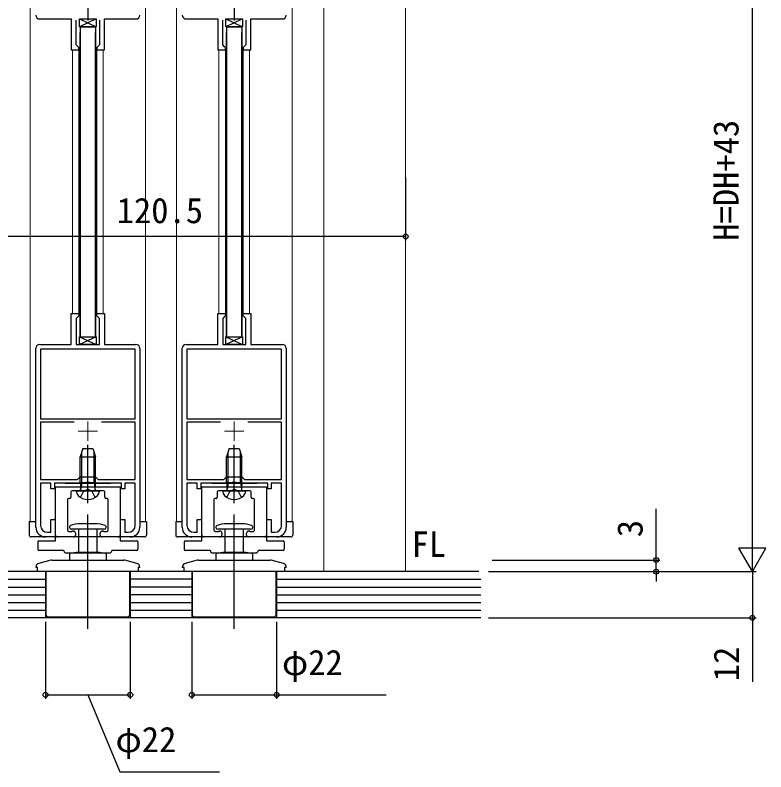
# Model space of a CAD drawing. Units: millimetres, scale not verified. Extents: x -525 to 525, y -808 to 806.
# Drawn here: x -352.3 to -157.4, y 40.1 to 236.6 of the extents above; entities that cross this region are included whole.
import ezdxf
from ezdxf.enums import TextEntityAlignment as Align

# ---------------------------------------------------------------- set-up
doc = ezdxf.new("R2010")
doc.units = ezdxf.units.MM
doc.header["$LTSCALE"] = 4
for name, color, linetype in [('0-3_YKK_11', 7, 'Continuous'), ('0-5_YKK_13', 4, 'Continuous'), ('0-7_YKK_D', 6, 'Continuous'), ('0-9_YSS_K', 3, 'Continuous')]:
    doc.layers.add(name, color=color, linetype=linetype)
doc.layers.add('0-4_YKK_12', color=5, linetype='Continuous', lineweight=18)
doc.styles.add('ＭＳ ゴシック', font='')
doc.styles.get('ＭＳ ゴシック').set_extended_font_data('MS Gothic')

msp = doc.modelspace()

# ---------------------------------------------------------------- linework, layer by layer
at = {"layer": '0-3_YKK_11'}
for p, q in [((-333.375, 240.202), (-333.375, 235.202)), ((-295.372, 240.202), (-295.372, 235.202)), ((-346.875, 103.604), (-346.875, 150.104)), ((-319.875, 150.104), (-319.875, 103.604)), ((-308.872, 103.604), (-308.872, 150.104)), ((-281.872, 150.104), (-281.872, 103.604))]:
    msp.add_line(p, q, dxfattribs=at)
for points in [[(-345.875, 235.602), (-337.675, 235.602), (-337.675, 227.602), (-335.675, 227.602), (-335.675, 228.202), (-335.875, 228.402), (-336.375, 228.902), (-336.375, 235.302)], [(-330.375, 235.302), (-330.375, 228.902), (-330.875, 228.402), (-331.075, 228.202), (-331.075, 227.602), (-329.075, 227.602), (-329.075, 235.602), (-320.875, 235.602)], [(-307.872, 235.602), (-299.672, 235.602), (-299.672, 227.602), (-297.672, 227.602), (-297.672, 228.202), (-297.872, 228.402), (-298.372, 228.902), (-298.372, 235.302)], [(-292.372, 235.302), (-292.372, 228.902), (-292.872, 228.402), (-293.072, 228.202), (-293.072, 227.602), (-291.072, 227.602), (-291.072, 235.602), (-282.872, 235.602)], [(-345.875, 151.104), (-337.675, 151.104), (-337.675, 159.104), (-335.675, 159.104), (-335.675, 158.504), (-335.875, 158.304), (-336.375, 157.804), (-336.375, 151.104), (-330.375, 151.104), (-330.375, 157.804), (-330.875, 158.304), (-331.075, 158.504), (-331.075, 159.104), (-329.075, 159.104), (-329.075, 151.104), (-320.875, 151.104)], [(-307.872, 151.104), (-299.672, 151.104), (-299.672, 159.104), (-297.672, 159.104), (-297.672, 158.504), (-297.872, 158.304), (-298.372, 157.804), (-298.372, 151.104), (-292.372, 151.104), (-292.372, 157.804), (-292.872, 158.304), (-293.072, 158.504), (-293.072, 159.104), (-291.072, 159.104), (-291.072, 151.104), (-282.872, 151.104)], [(-336.931, 130.904), (-345.675, 130.904), (-345.675, 116.004), (-336.075, 116.004), (-335.375, 116.704), (-331.375, 116.704), (-330.675, 116.004), (-321.075, 116.004), (-321.075, 130.904), (-329.818, 130.904)], [(-298.929, 130.904), (-307.672, 130.904), (-307.672, 116.004), (-298.072, 116.004), (-297.372, 116.704), (-293.372, 116.704), (-292.672, 116.004), (-283.072, 116.004), (-283.072, 130.904), (-291.816, 130.904)], [(-321.075, 104.104), (-321.075, 115.104), (-323.775, 115.104), (-323.775, 113.604), (-324.675, 113.604), (-324.675, 115.104), (-332.704, 115.104), (-332.895, 115.246), (-333.854, 115.246), (-334.045, 115.104), (-342.075, 115.104), (-342.075, 113.604), (-342.975, 113.604), (-342.975, 115.104), (-345.675, 115.104), (-345.675, 104.104)], [(-283.072, 104.104), (-283.072, 115.104), (-285.772, 115.104), (-285.772, 113.604), (-286.672, 113.604), (-286.672, 115.104), (-294.702, 115.104), (-294.893, 115.246), (-295.852, 115.246), (-296.043, 115.104), (-304.072, 115.104), (-304.072, 113.604), (-304.972, 113.604), (-304.972, 115.104), (-307.672, 115.104), (-307.672, 104.104)], [(-343.875, 102.304), (-342.975, 102.304), (-342.975, 105.604), (-341.875, 105.604), (-341.875, 101.104), (-344.375, 101.104)], [(-322.375, 101.104), (-324.875, 101.104), (-324.875, 105.604), (-323.775, 105.604), (-323.775, 102.304), (-322.875, 102.304)], [(-305.872, 102.304), (-304.972, 102.304), (-304.972, 105.604), (-303.872, 105.604), (-303.872, 101.104), (-306.372, 101.104)], [(-284.372, 101.104), (-286.872, 101.104), (-286.872, 105.604), (-285.772, 105.604), (-285.772, 102.304), (-284.872, 102.304)]]:
    msp.add_lwpolyline(points, dxfattribs=at)
for points in [[(-345.675, 131.804), (-321.075, 131.804), (-321.075, 149.904), (-345.675, 149.904)], [(-307.672, 131.804), (-283.072, 131.804), (-283.072, 149.904), (-307.672, 149.904)]]:
    msp.add_lwpolyline(points, close=True, dxfattribs=at)
for centre, radius, start, end in [((-345.875, 236.602), 1, 180.00001, 269.99999), ((-320.875, 236.602), 1, 270.00001, 359.99999), ((-307.872, 236.602), 1, 180.00001, 269.99999), ((-282.872, 236.602), 1, 270.00001, 359.99999), ((-345.875, 150.104), 1, 90, 180), ((-320.875, 150.104), 1, 0, 90), ((-307.872, 150.104), 1, 90, 180), ((-282.872, 150.104), 1, 0, 90), ((-344.375, 103.604), 2.5, 180, 270), ((-343.875, 104.104), 1.8, 180, 270), ((-322.875, 104.104), 1.8, 270, 0), ((-322.375, 103.604), 2.5, 270, 0), ((-306.372, 103.604), 2.5, 180, 270), ((-305.872, 104.104), 1.8, 180, 270), ((-284.872, 104.104), 1.8, 270, 0), ((-284.372, 103.604), 2.5, 270, 0)]:
    msp.add_arc(centre, radius, start, end, dxfattribs=at)
at = {"layer": '0-4_YKK_12', "color": 2}
for p, q in [((-348.375, 281.602), (-348.375, 105.103)), ((-318.375, 281.602), (-318.375, 105.103)), ((-310.372, 281.602), (-310.372, 105.103)), ((-280.372, 281.602), (-280.372, 105.103)), ((-272.07, 276.599), (-272.07, 92.104)), ((-250.872, 92.104), (-250.872, 276.599)), ((-335.675, 228.202), (-335.675, 158.604)), ((-331.075, 228.194), (-331.075, 158.604)), ((-297.672, 228.202), (-297.672, 158.604)), ((-293.072, 228.194), (-293.072, 158.604)), ((-337.375, 227.644), (-337.375, 159.062)), ((-329.375, 227.644), (-329.375, 159.062)), ((-299.372, 227.644), (-299.372, 159.062)), ((-291.372, 227.644), (-291.372, 159.062)), ((-333.375, 131.104), (-333.375, 126.104)), ((-295.372, 131.104), (-295.372, 126.104)), ((-335.875, 128.604), (-330.875, 128.604)), ((-297.872, 128.604), (-292.872, 128.604))]:
    msp.add_line(p, q, dxfattribs=at)
at = {"layer": '0-5_YKK_13'}
for p, q in [((-331.224, 235.602), (-335.525, 233.602)), ((-335.525, 235.602), (-331.224, 233.602)), ((-293.221, 235.602), (-297.523, 233.602)), ((-297.523, 235.602), (-293.221, 233.602)), ((-331.375, 233.602), (-335.375, 233.602)), ((-335.375, 233.602), (-335.375, 153.104)), ((-335.375, 233.602), (-331.375, 233.602)), ((-335.375, 153.104), (-335.375, 232.105)), ((-331.375, 233.602), (-331.375, 153.104)), ((-331.375, 153.104), (-331.375, 232.105)), ((-293.372, 233.602), (-297.372, 233.602)), ((-297.372, 233.602), (-297.372, 153.104)), ((-297.372, 233.602), (-293.372, 233.602)), ((-297.372, 153.104), (-297.372, 232.105)), ((-293.372, 233.602), (-293.372, 153.104)), ((-293.372, 153.104), (-293.372, 232.105)), ((-331.224, 153.104), (-335.525, 151.104)), ((-335.525, 153.104), (-331.224, 151.104)), ((-335.375, 153.104), (-331.375, 153.104)), ((-335.375, 153.104), (-331.375, 153.104)), ((-293.221, 153.104), (-297.523, 151.104)), ((-297.523, 153.104), (-293.221, 151.104)), ((-297.372, 153.104), (-293.372, 153.104)), ((-297.372, 153.104), (-293.372, 153.104)), ((-334.675, 124.104), (-335.375, 121.904)), ((-334.675, 124.104), (-332.075, 124.104)), ((-333.375, 109.843), (-333.375, 125.064)), ((-332.075, 124.104), (-331.375, 121.904)), ((-296.672, 124.104), (-297.372, 121.904)), ((-296.672, 124.104), (-294.072, 124.104)), ((-295.372, 109.843), (-295.372, 125.064)), ((-294.072, 124.104), (-293.372, 121.904)), ((-335.375, 115.204), (-335.375, 121.904)), ((-335.375, 121.904), (-331.375, 121.904)), ((-334.975, 115.204), (-334.975, 123.161)), ((-331.775, 115.204), (-331.775, 123.161)), ((-331.375, 115.204), (-331.375, 121.904)), ((-297.372, 115.204), (-297.372, 121.904)), ((-297.372, 121.904), (-293.372, 121.904)), ((-296.972, 115.204), (-296.972, 123.161)), ((-293.772, 115.204), (-293.772, 123.161)), ((-293.372, 115.204), (-293.372, 121.904)), ((-339.275, 115.104), (-327.475, 115.104)), ((-335.375, 115.204), (-331.375, 115.204)), ((-335.375, 115.204), (-335.227, 113.651)), ((-334.975, 115.204), (-335.23, 113.528)), ((-331.775, 115.204), (-331.519, 113.528)), ((-331.375, 115.204), (-331.522, 113.651)), ((-301.272, 115.104), (-289.472, 115.104)), ((-297.372, 115.204), (-293.372, 115.204)), ((-297.372, 115.204), (-297.225, 113.651)), ((-296.972, 115.204), (-297.228, 113.528)), ((-293.772, 115.204), (-293.517, 113.528)), ((-293.372, 115.204), (-293.52, 113.651)), ((-341.775, 112.104), (-341.775, 112.604)), ((-337.775, 112.804), (-337.775, 111.404)), ((-333.675, 113.104), (-337.475, 113.104)), ((-336.375, 113.104), (-330.375, 113.104)), ((-336.375, 113.104), (-336.368, 113.024)), ((-333.375, 113.404), (-333.675, 113.104)), ((-333.075, 113.104), (-333.375, 113.404)), ((-329.275, 113.104), (-333.075, 113.104)), ((-330.375, 113.104), (-330.381, 113.024)), ((-328.975, 111.404), (-328.975, 112.804)), ((-324.975, 112.604), (-324.975, 112.104)), ((-303.772, 112.104), (-303.772, 112.604)), ((-299.772, 112.804), (-299.772, 111.404)), ((-295.672, 113.104), (-299.472, 113.104)), ((-298.372, 113.104), (-292.372, 113.104)), ((-298.372, 113.104), (-298.366, 113.024)), ((-295.372, 113.404), (-295.672, 113.104)), ((-295.072, 113.104), (-295.372, 113.404)), ((-291.272, 113.104), (-295.072, 113.104)), ((-292.372, 113.104), (-292.379, 113.024)), ((-290.972, 111.404), (-290.972, 112.804)), ((-286.972, 112.604), (-286.972, 112.104)), ((-341.775, 109.604), (-341.775, 110.104)), ((-338.675, 110.804), (-338.675, 106.104)), ((-338.075, 111.104), (-338.375, 111.104)), ((-328.375, 111.104), (-328.675, 111.104)), ((-328.075, 106.104), (-328.075, 110.804)), ((-324.975, 110.104), (-324.975, 109.604)), ((-303.772, 109.604), (-303.772, 110.104)), ((-300.672, 110.804), (-300.672, 106.104)), ((-300.072, 111.104), (-300.372, 111.104)), ((-290.372, 111.104), (-290.672, 111.104)), ((-290.072, 106.104), (-290.072, 110.804)), ((-286.972, 110.104), (-286.972, 109.604)), ((-341.775, 107.104), (-341.775, 107.604)), ((-333.375, 77.254), (-333.375, 106.953)), ((-324.975, 107.604), (-324.975, 107.104)), ((-303.772, 107.104), (-303.772, 107.604)), ((-295.372, 77.254), (-295.372, 106.953)), ((-286.972, 107.604), (-286.972, 107.104)), ((-348.575, 105.103), (-346.875, 105.103)), ((-348.575, 105.103), (-348.575, 101.604)), ((-341.775, 104.604), (-341.775, 105.104)), ((-338.675, 106.104), (-338.675, 103.004)), ((-335.116, 104.504), (-335.375, 104.504)), ((-331.375, 104.504), (-335.116, 104.504)), ((-328.075, 103.004), (-328.075, 106.104)), ((-324.975, 105.104), (-324.975, 104.604)), ((-319.875, 105.103), (-318.175, 105.103)), ((-318.175, 105.103), (-318.175, 101.604)), ((-310.572, 105.103), (-308.872, 105.103)), ((-310.572, 105.103), (-310.572, 101.604)), ((-303.772, 104.604), (-303.772, 105.104)), ((-300.672, 106.104), (-300.672, 103.004)), ((-297.114, 104.504), (-297.372, 104.504)), ((-293.372, 104.504), (-297.114, 104.504)), ((-290.072, 103.004), (-290.072, 106.104)), ((-286.972, 105.104), (-286.972, 104.604)), ((-281.872, 105.103), (-280.172, 105.103)), ((-280.172, 105.103), (-280.172, 101.604)), ((-341.775, 101.604), (-341.775, 102.604)), ((-338.175, 102.504), (-337.498, 102.504)), ((-337.119, 103.104), (-337.675, 103.104)), ((-337.275, 102.604), (-337.075, 102.604)), ((-329.075, 103.104), (-337.119, 103.104)), ((-335.775, 103.104), (-335.775, 97.104)), ((-330.975, 97.104), (-330.975, 103.104)), ((-329.675, 102.604), (-329.475, 102.604)), ((-329.251, 102.504), (-328.575, 102.504)), ((-324.975, 102.604), (-324.975, 101.604)), ((-303.772, 101.604), (-303.772, 102.604)), ((-300.172, 102.504), (-299.496, 102.504)), ((-299.117, 103.104), (-299.672, 103.104)), ((-299.272, 102.604), (-299.072, 102.604)), ((-291.072, 103.104), (-299.117, 103.104)), ((-297.772, 103.104), (-297.772, 97.104)), ((-292.972, 97.104), (-292.972, 103.104)), ((-291.672, 102.604), (-291.472, 102.604)), ((-291.249, 102.504), (-290.572, 102.504)), ((-286.972, 102.604), (-286.972, 101.604)), ((-337.075, 101.104), (-341.275, 101.104)), ((-336.575, 102.104), (-336.575, 101.604)), ((-330.175, 101.604), (-330.175, 102.104)), ((-325.475, 101.104), (-329.675, 101.104)), ((-299.072, 101.104), (-303.272, 101.104)), ((-298.572, 102.104), (-298.572, 101.604)), ((-292.172, 101.604), (-292.172, 102.104)), ((-287.472, 101.104), (-291.672, 101.104)), ((-338.175, 96.534), (-338.175, 95.104)), ((-336.375, 97.104), (-337.927, 96.83)), ((-330.375, 97.104), (-336.375, 97.104)), ((-328.822, 96.83), (-330.375, 97.104)), ((-328.575, 95.104), (-328.575, 96.534)), ((-300.172, 96.534), (-300.172, 95.104)), ((-298.372, 97.104), (-299.924, 96.83)), ((-292.372, 97.104), (-298.372, 97.104)), ((-290.82, 96.83), (-292.372, 97.104)), ((-290.572, 95.104), (-290.572, 96.534)), ((-343.002, 95.07), (-346.133, 94.23)), ((-342.743, 95.104), (-333.375, 95.104)), ((-333.375, 95.104), (-324.006, 95.104)), ((-320.616, 94.23), (-323.747, 95.07)), ((-305, 95.07), (-308.131, 94.23)), ((-304.741, 95.104), (-295.372, 95.104)), ((-295.372, 95.104), (-286.004, 95.104)), ((-282.614, 94.23), (-285.745, 95.07)), ((-346.875, 93.264), (-346.875, 93.204)), ((-319.875, 93.204), (-319.875, 93.264)), ((-308.872, 93.264), (-308.872, 93.204)), ((-281.872, 93.204), (-281.872, 93.264)), ((-320.336, 92.104), (-346.413, 92.104)), ((-344.275, 92.104), (-344.275, 80.804)), ((-282.334, 92.104), (-308.411, 92.104)), ((-306.272, 92.104), (-306.272, 80.804)), ((-344.275, 80.804), (-343.775, 80.304)), ((-306.272, 80.804), (-305.772, 80.304)), ((-333.375, 80.304), (-343.775, 80.304)), ((-322.975, 80.304), (-333.375, 80.304)), ((-295.372, 80.304), (-305.772, 80.304)), ((-284.972, 80.304), (-295.372, 80.304))]:
    msp.add_line(p, q, dxfattribs=at)
for points in [[(-335.525, 233.602), (-335.525, 235.602), (-331.224, 235.602), (-331.224, 233.602)], [(-297.523, 233.602), (-297.523, 235.602), (-293.221, 235.602), (-293.221, 233.602)], [(-335.525, 151.104), (-335.525, 153.104), (-331.224, 153.104), (-331.224, 151.104)], [(-297.523, 151.104), (-297.523, 153.104), (-293.221, 153.104), (-293.221, 151.104)]]:
    msp.add_lwpolyline(points, close=True, dxfattribs=at)
for points in [[(-335.275, 111.384), (-334.52, 112.898), (-333.375, 113.507)], [(-331.475, 111.384), (-332.23, 112.898), (-333.375, 113.507)], [(-297.272, 111.384), (-296.517, 112.898), (-295.372, 113.507)], [(-293.472, 111.384), (-294.227, 112.898), (-295.372, 113.507)], [(-318.675, 101.104), (-335.775, 101.104), (-348.075, 101.104)], [(-280.672, 101.104), (-297.772, 101.104), (-310.072, 101.104)], [(-346.413, 92.104), (-346.413, 93.204), (-346.875, 93.204)], [(-319.875, 93.204), (-320.336, 93.204), (-320.336, 92.104)], [(-308.411, 92.104), (-308.411, 93.204), (-308.872, 93.204)], [(-281.872, 93.204), (-282.334, 93.204), (-282.334, 92.104)], [(-322.975, 80.304), (-322.475, 80.804), (-322.475, 92.104)], [(-284.972, 80.304), (-284.472, 80.804), (-284.472, 92.104)]]:
    msp.add_lwpolyline(points, dxfattribs=at)
for centre, radius, start, end in [((-337.475, 112.804), 0.3, 90, 180), ((-334.475, 113.184), 1.9, 184.83387, 222.83343), ((-335.725, 113.604), 0.5, 270, 5.436), ((-331.025, 113.604), 0.5, 174.564, 270), ((-332.275, 113.184), 1.9, 317.16657, 355.16613), ((-329.275, 112.804), 0.3, 0, 90), ((-299.472, 112.804), 0.3, 90, 180), ((-296.472, 113.184), 1.9, 184.83387, 222.83343), ((-297.722, 113.604), 0.5, 270, 5.436), ((-293.022, 113.604), 0.5, 174.564, 270), ((-294.272, 113.184), 1.9, 317.16657, 355.16613), ((-291.272, 112.804), 0.3, 0, 90), ((-338.375, 110.804), 0.3, 90, 180), ((-338.075, 111.404), 0.3, 270, 0), ((-333.375, 114.204), 3.4, 222.83343, 317.16657), ((-328.675, 111.404), 0.3, 180, 270), ((-328.375, 110.804), 0.3, 0, 90), ((-300.372, 110.804), 0.3, 90, 180), ((-300.072, 111.404), 0.3, 270, 0), ((-295.372, 114.204), 3.4, 222.83343, 317.16657), ((-290.672, 111.404), 0.3, 180, 270), ((-290.372, 110.804), 0.3, 0, 90), ((-335.375, 97.191), 7.312, 90, 109.73161), ((-331.375, 97.191), 7.312, 70.26839, 90), ((-297.372, 97.191), 7.312, 90, 109.73161), ((-293.372, 97.191), 7.312, 70.26839, 90), ((-338.175, 103.004), 0.5, 180, 270), ((-337.675, 103.604), 0.5, 109.73161, 270), ((-337.275, 102.304), 0.3, 90, 138.18969), ((-337.075, 102.104), 0.5, 0, 90), ((-329.675, 102.104), 0.5, 90, 180), ((-329.475, 102.304), 0.3, 41.81031, 90), ((-329.075, 103.604), 0.5, 270, 70.26839), ((-328.575, 103.004), 0.5, 270, 0), ((-300.172, 103.004), 0.5, 180, 270), ((-299.672, 103.604), 0.5, 109.73161, 270), ((-299.272, 102.304), 0.3, 90, 138.18969), ((-299.072, 102.104), 0.5, 0, 90), ((-291.672, 102.104), 0.5, 90, 180), ((-291.472, 102.304), 0.3, 41.81031, 90), ((-291.072, 103.604), 0.5, 270, 70.26839), ((-290.572, 103.004), 0.5, 270, 0), ((-348.075, 101.604), 0.5, 180, 270), ((-341.275, 101.604), 0.5, 180, 270), ((-337.075, 101.604), 0.5, 270, 0), ((-329.675, 101.604), 0.5, 180, 270), ((-325.475, 101.604), 0.5, 270, 0), ((-318.675, 101.604), 0.5, 270, 0), ((-310.072, 101.604), 0.5, 180, 270), ((-303.272, 101.604), 0.5, 180, 270), ((-299.072, 101.604), 0.5, 270, 0), ((-291.672, 101.604), 0.5, 180, 270), ((-287.472, 101.604), 0.5, 270, 0), ((-280.672, 101.604), 0.5, 270, 0), ((-337.875, 96.534), 0.3, 100, 180), ((-328.875, 96.534), 0.3, 0, 80), ((-299.872, 96.534), 0.3, 100, 180), ((-290.872, 96.534), 0.3, 0, 80), ((-342.743, 94.104), 1, 90, 105), ((-324.006, 94.104), 1, 75, 90), ((-304.741, 94.104), 1, 90, 105), ((-286.004, 94.104), 1, 75, 90), ((-345.875, 93.264), 1, 105, 180), ((-320.875, 93.264), 1, 0, 75), ((-307.872, 93.264), 1, 105, 180), ((-282.872, 93.264), 1, 0, 75)]:
    msp.add_arc(centre, radius, start, end, dxfattribs=at)
at = {"layer": '0-7_YKK_D'}
for p, q in [((-160.859, 99.104), (-160.859, 308.599)), ((-250.872, 194.398), (-250.872, 178.104)), ((-250.872, 179.104), (-371.372, 179.104)), ((-341.775, 114.104), (-339.975, 114.104)), ((-341.775, 112.204), (-341.775, 114.104)), ((-339.975, 114.104), (-326.775, 114.104)), ((-326.775, 114.104), (-324.975, 114.104)), ((-324.975, 114.104), (-324.975, 112.204)), ((-303.772, 114.104), (-301.972, 114.104)), ((-303.772, 112.204), (-303.772, 114.104)), ((-301.972, 114.104), (-288.772, 114.104)), ((-288.772, 114.104), (-286.972, 114.104)), ((-286.972, 114.104), (-286.972, 112.204)), ((-341.775, 100.104), (-341.775, 112.204)), ((-324.975, 112.204), (-324.975, 100.104)), ((-303.772, 100.104), (-303.772, 112.204)), ((-286.972, 112.204), (-286.972, 100.104)), ((-185.859, 95.104), (-185.859, 108.42)), ((-160.859, 92.104), (-160.859, 104.228)), ((-346.375, 99.804), (-346.375, 97.904)), ((-346.075, 100.104), (-343.235, 100.104)), ((-343.235, 100.104), (-342.044, 100.104)), ((-342.044, 100.104), (-341.775, 100.104)), ((-324.975, 100.104), (-324.706, 100.104)), ((-324.706, 100.104), (-323.514, 100.104)), ((-323.514, 100.104), (-320.675, 100.104)), ((-320.375, 99.804), (-320.375, 97.904)), ((-308.372, 99.804), (-308.372, 97.904)), ((-308.072, 100.104), (-305.233, 100.104)), ((-305.233, 100.104), (-304.041, 100.104)), ((-304.041, 100.104), (-303.772, 100.104)), ((-286.972, 100.104), (-286.703, 100.104)), ((-286.703, 100.104), (-285.512, 100.104)), ((-285.512, 100.104), (-282.672, 100.104)), ((-282.372, 99.804), (-282.372, 97.904)), ((-343.56, 97.604), (-346.075, 97.604)), ((-339.575, 97.604), (-343.56, 97.604)), ((-339.575, 97.47), (-339.575, 97.604)), ((-339.075, 96.97), (-327.675, 96.97)), ((-327.175, 97.604), (-327.175, 97.47)), ((-326.375, 97.604), (-327.175, 97.604)), ((-323.189, 97.604), (-326.375, 97.604)), ((-320.675, 97.604), (-323.189, 97.604)), ((-305.558, 97.604), (-308.072, 97.604)), ((-301.572, 97.604), (-305.558, 97.604)), ((-301.572, 97.47), (-301.572, 97.604)), ((-301.072, 96.97), (-289.672, 96.97)), ((-289.172, 97.604), (-289.172, 97.47)), ((-288.372, 97.604), (-289.172, 97.604)), ((-285.187, 97.604), (-288.372, 97.604)), ((-282.672, 97.604), (-285.187, 97.604)), ((-160.859, 92.104), (-164.359, 98.166)), ((-157.359, 98.166), (-164.359, 98.166)), ((-160.859, 92.104), (-157.359, 98.166)), ((-228.369, 95.104), (-184.859, 95.104)), ((-185.859, 92.104), (-185.859, 95.104)), ((-229.369, 92.104), (-159.859, 92.104)), ((-229.369, 92.104), (-159.859, 92.104)), ((-228.369, 92.104), (-184.859, 92.104)), ((-185.859, 92.104), (-185.859, 89.554)), ((-344.375, 79.104), (-344.375, 59.103)), ((-322.375, 79.103), (-322.375, 59.103)), ((-306.372, 79.104), (-306.372, 59.103)), ((-284.372, 79.103), (-284.372, 59.103)), ((-229.369, 80.104), (-159.859, 80.104)), ((-344.375, 60.103), (-322.375, 60.103))]:
    msp.add_line(p, q, dxfattribs=at)
for points in [[(-160.859, 92.104), (-160.859, 80.104), (-160.859, 63.508)], [(-333.375, 60.103), (-325.034, 40.103), (-299.176, 40.103)], [(-306.372, 60.103), (-284.372, 60.103), (-255.964, 60.103)]]:
    msp.add_lwpolyline(points, dxfattribs=at)
for centre in [(-250.872, 179.104), (-185.859, 95.104), (-185.859, 92.104), (-160.859, 80.104), (-344.375, 60.103), (-322.375, 60.103), (-306.372, 60.103), (-284.372, 60.103)]:
    msp.add_circle(centre, 0.637, dxfattribs=at)
for centre, radius, start, end in [((-346.075, 99.804), 0.3, 90, 180), ((-320.675, 99.804), 0.3, 0, 90), ((-308.072, 99.804), 0.3, 90, 180), ((-282.672, 99.804), 0.3, 0, 90), ((-346.075, 97.904), 0.3, 180, 270), ((-339.075, 97.47), 0.5, 180, 270), ((-327.675, 97.47), 0.5, 270, 0), ((-320.675, 97.904), 0.3, 270, 0), ((-308.072, 97.904), 0.3, 180, 270), ((-301.072, 97.47), 0.5, 180, 270), ((-289.672, 97.47), 0.5, 270, 0), ((-282.672, 97.904), 0.3, 270, 0)]:
    msp.add_arc(centre, radius, start, end, dxfattribs=at)
at = {"layer": '0-9_YSS_K'}
for p, q in [((-231.869, 92.104), (-426.379, 92.103)), ((-344.375, 92.104), (-344.375, 80.104)), ((-322.375, 92.104), (-322.375, 80.104)), ((-306.375, 92.104), (-306.375, 80.104)), ((-284.375, 92.104), (-284.375, 80.104)), ((-425.372, 90.103), (-344.375, 90.102)), ((-306.375, 90.104), (-322.375, 90.104)), ((-284.37, 90.104), (-231.369, 90.104)), ((-425.372, 88.103), (-344.375, 88.102)), ((-306.375, 88.104), (-322.375, 88.104)), ((-284.37, 88.104), (-231.369, 88.104)), ((-425.372, 86.103), (-344.375, 86.102)), ((-306.375, 86.104), (-322.375, 86.104)), ((-284.37, 86.104), (-231.369, 86.104)), ((-425.372, 84.103), (-344.375, 84.102)), ((-322.375, 84.104), (-306.375, 84.104)), ((-284.37, 84.104), (-231.369, 84.104)), ((-425.372, 82.103), (-344.375, 82.102)), ((-322.375, 82.104), (-306.375, 82.104)), ((-284.37, 82.104), (-231.369, 82.104)), ((-231.369, 80.103), (-426.372, 80.103))]:
    msp.add_line(p, q, dxfattribs=at)

# ---------------------------------------------------------------- texts
at = {"layer": '0-7_YKK_D', "style": 'ＭＳ ゴシック'}
for s, p in [('H=DH+43', (-162.459, 178.002)), ('3', (-187.359, 101.039)), ('12', (-162.359, 63.628))]:
    msp.add_text(s, height=6.598, rotation=90, dxfattribs=at).set_placement(p, align=Align.BOTTOM_LEFT)
for s, p in [('120.5', (-325.901, 180.604)), ('FL', (-249.363, 93.945)), ('φ22', (-282.981, 63.239)), ('φ22', (-326.193, 43.239))]:
    msp.add_text(s, height=6.598, dxfattribs=at).set_placement(p, align=Align.BOTTOM_LEFT)

doc.saveas('drawing.dxf')
